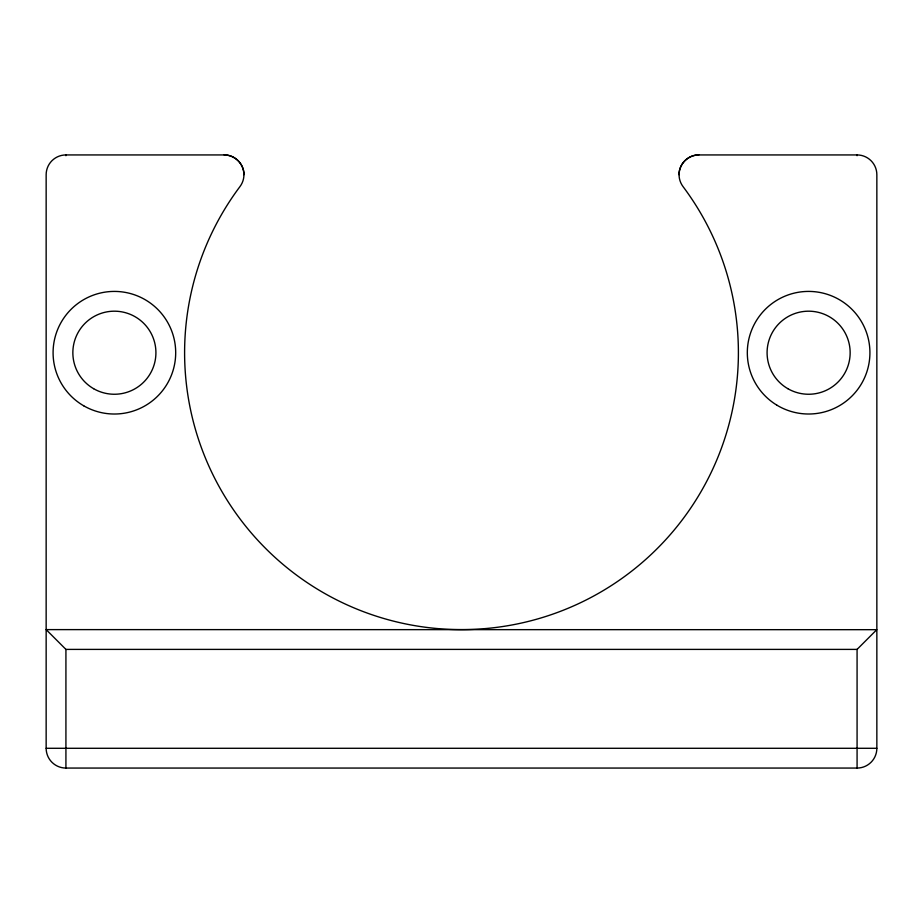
<?xml version="1.0" encoding="UTF-8"?>
<svg xmlns="http://www.w3.org/2000/svg" width="923" height="923" viewBox="0 0 923 923"><rect width="100%" height="100%" fill="white"/><g stroke="black" fill="none" stroke-linecap="round" stroke-linejoin="round"><path stroke-width="1.38" d="M679.063 174.712C678.797 164.144 688.27 154.66 698.838 154.937L857.075 154.937A19.775 19.775 0 0 1 876.85 174.712L876.85 748.288A19.775 19.775 0 0 1 857.075 768.063L65.925 768.063A19.775 19.775 0 0 1 46.15 748.288L46.15 174.712A19.775 19.775 0 0 1 65.925 154.937L224.162 154.937C234.73 154.66 244.203 164.144 243.937 174.712M857.075 649.4L876.781 629.682L46.15 629.613L65.925 649.4L857.075 649.4L857.075 768.063M46.15 748.288L876.85 748.288M857.075 154.937L857.075 155.699M65.925 154.937L65.925 155.699M65.925 649.4L65.925 768.063M698.838 154.937A19.775 19.775 0 0 0 683.02 186.573A276.9 276.9 0 0 1 647.819 557.55A276.9 276.9 0 0 1 275.181 557.55A276.9 276.9 0 0 1 239.98 186.573A19.775 19.775 0 0 0 224.162 154.937M93.615 388.687A41.535 41.535 0 0 0 155.918 352.713A41.535 41.535 0 0 0 93.615 316.751A41.535 41.535 0 0 0 93.615 388.687M787.85 388.687A41.535 41.535 0 0 0 850.152 352.713A41.535 41.535 0 0 0 787.85 316.751A41.535 41.535 0 0 0 787.85 388.687M83.728 405.808A61.31 61.31 0 0 0 175.693 352.713A61.31 61.31 0 0 0 83.728 299.629A61.31 61.31 0 0 0 83.728 405.808M776.728 405.07A61.31 61.31 0 0 0 869.904 354.167A61.31 61.31 0 0 0 779.22 298.914A61.31 61.31 0 0 0 776.728 405.07"/></g></svg>
